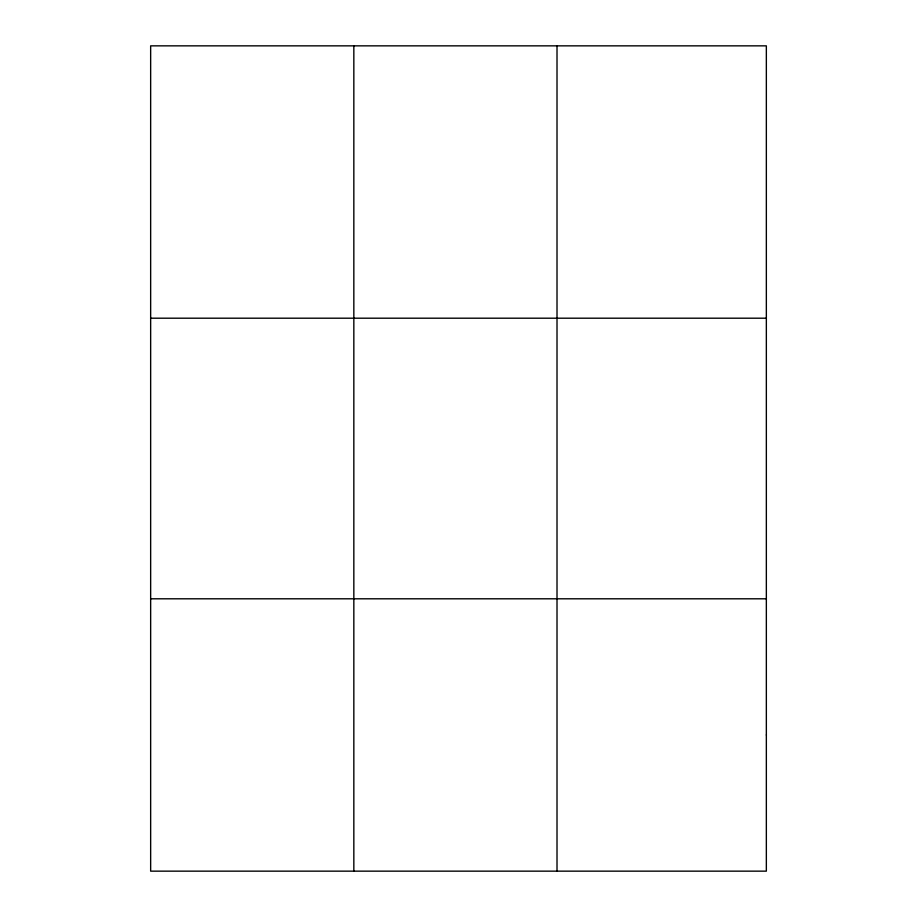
<?xml version="1.0" encoding="UTF-8"?>
<svg xmlns="http://www.w3.org/2000/svg" width="917" height="917" viewBox="0 0 917 917"><rect width="100%" height="100%" fill="white"/><g stroke="black" fill="none" stroke-linecap="round" stroke-linejoin="round"><path stroke-width="1.38" d="M353.836 871.15L353.836 45.85M557.009 871.15L557.009 45.85M150.652 318.199L766.348 318.199M150.652 598.801L766.348 598.801M766.348 734.976L766.348 871.15L150.652 871.15L150.652 45.85L766.348 45.85L766.348 734.976"/></g></svg>
